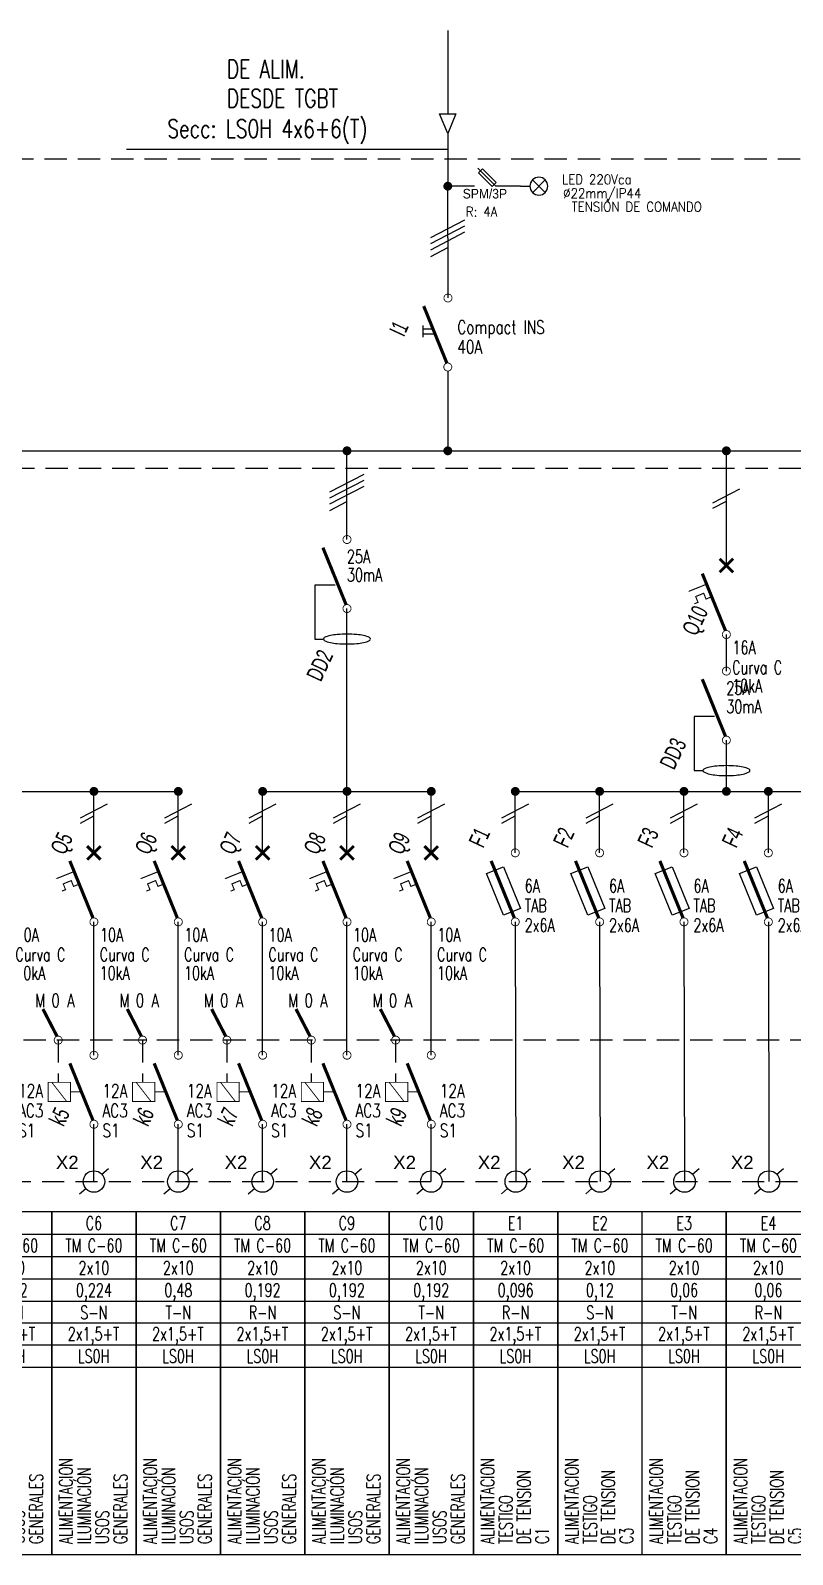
# Model space of a CAD drawing. Header units: millimetres. Extents: x 268.5 to 336.2, y -32.8 to -15.6.
# Drawn here: x 277.63 to 286.2, y -32.78 to -15.65 of the extents above; entities that cross this region are included whole.
import ezdxf
from ezdxf.enums import TextEntityAlignment as Align

# ---------------------------------------------------------------- set-up
doc = ezdxf.new("R2010")
doc.units = ezdxf.units.MM
doc.set_wipeout_variables(frame=1)
doc.linetypes.add('HIDDEN', pattern=[0.375, 0.25, -0.125])
doc.linetypes.add('PHANTOM', pattern=[63.5, 31.75, -6.35, 6.35, -6.35, 6.35, -6.35])
doc.layers.add('0-IE-UNIFILAR', color=7, linetype='Continuous', lineweight=13)
for name, color, linetype in [('IE-UN-BARRAS', 14, 'Continuous'), ('IE-UN-COMANDO', 11, 'HIDDEN'), ('IE-UN-CONDUCTOR', 14, 'Continuous'), ('IE-UN-INSTRUMENTOS', 171, 'Continuous'), ('IE-UN-INTERRUPTORES', 74, 'Continuous'), ('IE-UN-PAT', 10, 'Continuous'), ('IE-UN-RECUADRO', 24, 'HIDDEN'), ('IE-UN-TEXTOS', 154, 'Continuous'), ('INSTRUMENTOS', 171, 'Continuous')]:
    doc.layers.add(name, color=color, linetype=linetype)
doc.styles.add('ARIAL', font='arial.ttf')
doc.styles.add('COTAS', font='romans.shx', dxfattribs={"width": 0.7})
doc.styles.add('ROMAND', font='romans.shx', dxfattribs={"height": 0.003})
doc.styles.add('ROMANS', font='romans.shx')
doc.styles.get("Standard").update_dxf_attribs({"font": 'arial.ttf'})
doc.styles.add('UN-2016', font='romans.shx', dxfattribs={"width": 0.7, "height": 0.15})

# ---------------------------------------------------------------- blocks, each defined once
blk = doc.blocks.new('SPM')
at = {"layer": 'IE-UN-INSTRUMENTOS'}
for p, q in [((0.689, 0), (0.312, 0.376)), ((0.328, 0.28), (0.409, 0.361)), ((0.409, 0.361), (0.695, 0.075)), ((0.409, 0.361), (0.695, 0.075)), ((0.328, 0.28), (0.614, -0.006)), ((0.695, 0.075), (0.614, -0.006)), ((0.695, 0.075), (0.614, -0.006)), ((0.248, 0), (0, 0)), ((1.2, 0), (0.689, 0))]:
    blk.add_line(p, q, dxfattribs=at)
at = {"layer": 'IE-UN-INSTRUMENTOS', "style": 'ROMANS', "width": 0.9}
for tag, p in [('TIPO/POLO', (0.065, -0.316)), ('FUSE', (0.065, -0.631)), ('REG.', (0.051, -0.915))]:
    blk.add_attdef(tag, p, '', height=0.2, dxfattribs=at)
blk = doc.blocks.new('LAMPARASEÑALIZACION1')
at = {"layer": 'IE-UN-INSTRUMENTOS'}
for p, q in [((-0.515, 0.131), (-0.255, -0.132)), ((-0.515, -0.132), (-0.253, 0.131)), ((-0.515, -0.132), (-0.253, 0.131)), ((-0.515, 0.131), (-0.255, -0.132)), ((-0.385, 0), (-0.383, 0)), ((-0.385, 0), (-0.383, 0)), ((0, 0), (-0.198, 0))]:
    blk.add_line(p, q, dxfattribs=at)
blk.add_circle((-0.384, 0), 0.186, dxfattribs=at)
blk.add_circle((-0.384, 0), 0.186, dxfattribs=at)
at = {"layer": 'IE-UN-INSTRUMENTOS', "style": 'ROMANS', "width": 0.9}
for tag, p in [('TIPO', (-0.694, 0.341)), ('ALIMENT.', (-0.694, 0.041)), ('DIAM.', (-0.708, -0.247)), ('COLOR', (-0.708, -0.528))]:
    blk.add_attdef(tag, text='', height=0.2, dxfattribs=at).set_placement(p, align=Align.RIGHT)
blk = doc.blocks.new('COND-3P-N')
for p, q in [((-0.302, 0.001), (0.302, 0.316)), ((-0.302, -0.106), (0.302, 0.209)), ((-0.302, -0.214), (0.302, 0.101)), ((-0.302, -0.332), (0, -0.174))]:
    blk.add_line(p, q)
blk = doc.blocks.new('BORNES')
for points in [[(0.089, 0.082), (0.164, 0.147)], [(-0.162, -0.139), (-0.092, -0.078)]]:
    blk.add_lwpolyline(points)
blk.add_circle((0, 0), 0.121)
at = {"layer": 'IE-UN-INSTRUMENTOS'}
blk.add_attdef('BORNES', (-0.428, 0.14), '', height=0.15, dxfattribs=at)
blk = doc.blocks.new('SECC-BC-FUS')
at = {"const_width": 0.00933}
for points in [[(-0.045, 0.821, 1), (0.045, 0.821, 1)], [(-0.045, 0.045, 1), (0.045, 0.045, 1)]]:
    blk.add_lwpolyline(points, format="xyb", close=True, dxfattribs=at)
at = {"const_width": 0.0361}
blk.add_lwpolyline([(-0.01, 0.088), (-0.271, 0.73)], dxfattribs=at)
blk.add_lwpolyline([(0.058, 0.197), (-0.134, 0.119), (-0.324, 0.587), (-0.132, 0.665)], close=True)
at = {"style": 'COTAS', "width": 0.75}
for tag, p in [('CAPAC', (0.102, 0.376)), ('TIPO-FUS', (0.102, 0.155)), ('CALIBRE-FUS', (0.102, -0.067)), ('RUPTURA', (0.102, -0.289))]:
    blk.add_attdef(tag, p, '', height=0.15, dxfattribs=at)
blk = doc.blocks.new('COND-1P-N')
for p, q in [((-0.302, -0.082), (0.302, 0.232)), ((-0.302, -0.201), (0, -0.043))]:
    blk.add_line(p, q)
blk = doc.blocks.new('TM-DIN')
for points, const_width in [([(-0.076, 0.897), (0.076, 0.745)], 0.0333), ([(-0.076, 0.745), (0.076, 0.897)], 0.0333), ([(-0.01, 0.088), (-0.271, 0.73)], 0.0361), ([(-0.18, 0.464), (-0.229, 0.444), (-0.255, 0.509), (-0.345, 0.472), (-0.319, 0.407), (-0.36, 0.391)], 0.0125)]:
    blk.add_lwpolyline(points, dxfattribs=dict(const_width=const_width))
blk.add_lwpolyline([(-0.23, 0.608, 0.0125, 0.0125, 0), (-0.352, 0.559, 0.0624, 0, 0), (-0.431, 0.527, 0, 0, 0)], format="xyseb")
at = {"const_width": 0.00933}
blk.add_lwpolyline([(-0.045, 0.045, 1), (0.045, 0.045, 1)], format="xyb", close=True, dxfattribs=at)
at = {"style": 'UN-2016', "width": 0.7}
for tag, p in [('CAPAC', (0.068, -0.176)), ('CURVA', (0.065, -0.398)), ('CAPAC', (0.065, -0.605))]:
    blk.add_attdef(tag, p, '', height=0.15, dxfattribs=at)
blk = doc.blocks.new('SECCIONADOR')
at = {"const_width": 0.00933}
for points in [[(-0.043, 0.821, 1), (0.047, 0.821, 1)], [(-0.045, 0.045, 1), (0.045, 0.045, 1)]]:
    blk.add_lwpolyline(points, format="xyb", close=True, dxfattribs=at)
for points, const_width in [([(-0.01, 0.088), (-0.271, 0.73)], 0.0361), ([(-0.28, 0.378), (-0.28, 0.513)], 0.015), ([(-0.166, 0.473), (-0.28, 0.473)], 0.015), ([(-0.144, 0.418), (-0.28, 0.418)], 0.015)]:
    blk.add_lwpolyline(points, dxfattribs=dict(const_width=const_width))
at = {"layer": 'IE-UN-TEXTOS', "style": 'COTAS', "width": 0.75}
for tag, p in [('MODEL', (0.107, 0.418)), ('CAPAC', (0.107, 0.196))]:
    blk.add_attdef(tag, p, '', height=0.15, dxfattribs=at)
blk = doc.blocks.new('zw$F919')
blk.add_wipeout([(-0.092, 0), (0.092, 0), (0, -0.221)])
blk.add_lwpolyline([(0, 0), (0.092, 0), (0, -0.221), (-0.092, 0)], close=True)
blk = doc.blocks.new('CONTACTOR')
at = {"const_width": 0.00933}
for points in [[(-0.045, 0.821, 1), (0.045, 0.821, 1)], [(-0.045, 0.045, 1), (0.045, 0.045, 1)]]:
    blk.add_lwpolyline(points, format="xyb", close=True, dxfattribs=at)
for points, const_width in [([(-0.01, 0.088), (-0.271, 0.73)], 0.0361), ([(-0.472, 0.514), (-0.307, 0.302)], 0.0099), ([(-0.264, 0.409), (-0.14, 0.409)], 0.0099)]:
    blk.add_lwpolyline(points, dxfattribs=dict(const_width=const_width))
at = {"const_width": 0.0099}
blk.add_lwpolyline([(-0.264, 0.517), (-0.264, 0.302), (-0.514, 0.302), (-0.514, 0.517)], close=True, dxfattribs=at)
at = {"style": 'COTAS', "width": 0.75}
for tag, p in [('CAPAC', (0.096, 0.344)), ('CATEGORIA', (0.096, 0.123)), ('SERVICIO', (0.096, -0.099))]:
    blk.add_attdef(tag, p, '', height=0.15, dxfattribs=at)
blk = doc.blocks.new('INT-DIF')
for p, q in [((-0.363, 0.309), (-0.363, -0.298)), ((-0.132, 0.309), (-0.363, 0.309)), ((-0.363, -0.298), (-0.263, -0.298))]:
    blk.add_line(p, q)
at = {"const_width": 0.00933}
for points in [[(-0.045, 0.821, 1), (0.045, 0.821, 1)], [(-0.045, 0.045, 1), (0.045, 0.045, 1)]]:
    blk.add_lwpolyline(points, format="xyb", close=True, dxfattribs=at)
at = {"const_width": 0.0361}
blk.add_lwpolyline([(-0.01, 0.088), (-0.271, 0.73)], dxfattribs=at)
blk.add_lwpolyline([(0, -0.353, 0.021723), (0.109, -0.349, 0.030103), (0.187, -0.337, 0.065718), (0.255, -0.313, 0.282431), (0.265, -0.298, 0.282431), (0.255, -0.282, 0.065718), (0.187, -0.258, 0.030103), (0.109, -0.247, 0.021723), (0, -0.242, 0.021723), (-0.109, -0.247, 0.030103), (-0.187, -0.258, 0.065718), (-0.255, -0.282, 0.282431), (-0.265, -0.298, 0.282431), (-0.255, -0.313, 0.065718), (-0.187, -0.337, 0.030103), (-0.109, -0.349, 0.021723)], format="xyb", close=True)
at = {"style": 'UN-2016', "width": 0.7}
for tag, p in [('CAPAC', (0.106, 0.448)), ('REG', (0.106, 0.227))]:
    blk.add_attdef(tag, p, '', height=0.15, dxfattribs=at)
blk = doc.blocks.new('PLANILLA-UNI')
blk.add_lwpolyline([(-0.85, -0.422), (-0.85, -7.322), (0.85, -7.322), (0.85, -0.422)], close=True)
for points in [[(-0.85, -0.872), (0.85, -0.872)], [(-0.85, -1.322), (0.85, -1.322)], [(-0.85, -1.772), (0.85, -1.772)], [(-0.85, -2.222), (0.85, -2.222)], [(-0.85, -2.655), (0.837, -2.655)], [(-0.85, -3.101), (0.837, -3.101)], [(-0.85, -3.548), (0.837, -3.548)]]:
    blk.add_lwpolyline(points)
at = {"style": 'ARIAL', "width": 0.7}
for tag, p in [('CIRCUITO', (0, -0.647)), ('PROTECCION', (0, -1.097)), ('CALIBRE', (0, -1.547)), ('POTENCIA', (0, -1.997)), ('FASES', (0, -2.447)), ('CABLE', (-0.006, -2.878)), ('FORMACIÓN', (-0.006, -3.325))]:
    blk.add_attdef(tag, text='', height=0.25, dxfattribs=at).set_placement(p, align=Align.MIDDLE_CENTER)
for tag, p in [('FUNCION', (-0.43, -7.109)), ('DESTINO', (-0.064, -7.109)), ('DESTINO', (0.303, -7.109)), ('DESTINO', (0.669, -7.109))]:
    blk.add_attdef(tag, p, '', height=0.25, rotation=90, dxfattribs=at)
blk = doc.blocks.new('S-M-0-A')
at = {"const_width": 0.0361}
blk.add_lwpolyline([(-0.013, 0.042), (-0.172, 0.35)], dxfattribs=at)
at = {"const_width": 0.00933}
blk.add_lwpolyline([(-0.045, 0, 1), (0.045, 0, 1)], format="xyb", close=True, dxfattribs=at)
at = {"style": 'ROMAND', "width": 0.75}
for s, p in [('M', (-0.203, 0.37)), ('0', (-0.029, 0.37)), ('A', (0.142, 0.37))]:
    blk.add_text(s, height=0.15, dxfattribs=at).set_placement(p, align=Align.CENTER)

msp = doc.modelspace()

# ---------------------------------------------------------------- linework, layer by layer
at = {"layer": 'IE-UN-BARRAS'}
msp.add_lwpolyline([(269.925, -20.376), (295.675, -20.376)], dxfattribs=at)
at = {"layer": 'IE-UN-BARRAS', "ltscale": 5, "const_width": 0.05}
for points in [[(281.167, -20.376, 1), (281.217, -20.376, 1)], [(282.301, -20.376, 1), (282.351, -20.376, 1)], [(285.435, -20.376, 1), (285.485, -20.376, 1)], [(278.32, -24.204, 1), (278.37, -24.204, 1)], [(279.269, -24.204, 1), (279.319, -24.204, 1)], [(280.218, -24.204, 1), (280.268, -24.204, 1)], [(281.167, -24.204, 1), (281.217, -24.204, 1)], [(282.115, -24.204, 1), (282.165, -24.204, 1)]]:
    msp.add_lwpolyline(points, format="xyb", close=True, dxfattribs=at)
at = {"layer": 'IE-UN-COMANDO'}
for points in [[(296.928, -27), (272.021, -27), (272.021, -26.018)], [(277.943, -27), (277.943, -27.474)], [(278.892, -27), (278.892, -27.474)], [(279.841, -27), (279.841, -27.474)], [(280.79, -27), (280.79, -27.474)], [(281.739, -27), (281.739, -27.474)]]:
    msp.add_lwpolyline(points, dxfattribs=at)
at = {"layer": 'IE-UN-CONDUCTOR'}
for points in [[(282.326, -15.651), (282.326, -17.401)], [(282.326, -17.98), (282.326, -17.401)], [(282.494, -17.401), (282.326, -17.401)], [(282.326, -17.98), (282.328, -18.658)], [(282.326, -19.479), (282.326, -20.376)], [(281.192, -21.373), (281.192, -20.376)], [(285.46, -21.666), (285.46, -20.376)], [(281.192, -24.204), (281.192, -22.149)], [(285.46, -22.852), (285.46, -22.441)], [(285.46, -24.204), (285.46, -23.628)], [(274.55, -24.204), (279.299, -24.204)], [(278.345, -24.895), (278.345, -24.204)], [(279.294, -24.895), (279.294, -24.204)], [(280.243, -24.895), (280.243, -24.204)], [(280.243, -24.204), (282.14, -24.204)], [(281.192, -24.895), (281.192, -24.204)], [(282.14, -24.895), (282.14, -24.204)], [(283.085, -24.895), (283.085, -24.204)], [(283.085, -24.204), (287.835, -24.204)], [(284.034, -24.895), (284.034, -24.204)], [(284.983, -24.895), (284.983, -24.204)], [(285.932, -24.895), (285.932, -24.204)], [(278.345, -27.17), (278.345, -25.671)], [(279.294, -27.17), (279.294, -25.671)], [(280.243, -27.17), (280.243, -25.671)], [(281.192, -27.17), (281.192, -25.671)], [(282.14, -27.17), (282.14, -25.671)], [(283.085, -25.671), (283.091, -28.59)], [(284.034, -25.671), (284.04, -28.59)], [(284.983, -25.671), (284.989, -28.59)], [(285.932, -25.671), (285.938, -28.59)], [(278.345, -28.59), (278.345, -27.946)], [(279.294, -28.59), (279.294, -27.946)], [(280.243, -28.59), (280.243, -27.946)], [(281.192, -28.59), (281.192, -27.946)], [(282.14, -28.59), (282.14, -27.946)]]:
    msp.add_lwpolyline(points, dxfattribs=at)
at = {"layer": 'IE-UN-CONDUCTOR', "ltscale": 5, "const_width": 0.05}
for points in [[(282.301, -17.401, 1), (282.351, -17.401, 1)], [(283.06, -24.204, 1), (283.11, -24.204, 1)], [(284.009, -24.204, 1), (284.059, -24.204, 1)], [(284.958, -24.204, 1), (285.008, -24.204, 1)], [(285.435, -24.204, 1), (285.485, -24.204, 1)], [(285.907, -24.204, 1), (285.957, -24.204, 1)]]:
    msp.add_lwpolyline(points, format="xyb", close=True, dxfattribs=at)
at = {"layer": 'IE-UN-INSTRUMENTOS'}
msp.add_line((283.143, -17.401), (283.25, -17.401), dxfattribs=at)
at = {"layer": 'IE-UN-PAT', "linetype": 'HIDDEN'}
msp.add_lwpolyline([(269.925, -20.57), (336.165, -20.57)], dxfattribs=at)
at = {"layer": 'IE-UN-RECUADRO'}
msp.add_lwpolyline([(269.136, -28.59), (336.165, -28.59), (336.165, -17.099), (269.136, -17.099), (269.136, -28.59)], dxfattribs=at)
at = {"layer": 'IE-UN-TEXTOS'}
msp.add_lwpolyline([(282.326, -16.989), (278.711, -16.989)], dxfattribs=at)

# ---------------------------------------------------------------- block references
at = {"layer": 'IE-UN-INSTRUMENTOS'}
ref = msp.add_blockref('SPM', (282.494, -17.401), dxfattribs=dict(at, xscale=0.5407435447890522, yscale=0.5407435447890522, zscale=0.5407435447890522))
ref.add_attrib('FUSE', 'R: 4A', (282.529, -17.742), dxfattribs={"color": 0, "height": 0.1081, "style": 'ROMANS', "width": 0.9})
ref.add_attrib('TIPO/POLO', 'SPM/3P', dxfattribs={"color": 0, "height": 0.1081, "width": 0.9}).set_placement((282.494, -17.572), align=Align.BOTTOM_LEFT)
ref = msp.add_blockref('LAMPARASEÑALIZACION1', (283.143, -17.401), dxfattribs=dict(at, xscale=-0.5407435447890522, yscale=0.5407435447890522, zscale=0.5407435447890522))
ref.add_attrib('DIAM.', 'Ø22mm/IP44', dxfattribs={"layer": '0-IE-UNIFILAR', "color": 0, "height": 0.1081, "style": 'ROMANS', "width": 0.9}).set_placement((284.503, -17.534), align=Align.RIGHT)
ref.add_attrib('COLOR', 'TENSIÓN DE COMANDO', dxfattribs={"layer": '0-IE-UNIFILAR', "color": 0, "height": 0.10815, "style": 'ROMANS', "width": 0.9}).set_placement((285.184, -17.686), align=Align.RIGHT)
ref.add_attrib('ALIMENT.', 'LED 220Vca', dxfattribs={"layer": '0-IE-UNIFILAR', "color": 0, "height": 0.1081, "style": 'ROMANS', "width": 0.9}).set_placement((284.394, -17.379), align=Align.RIGHT)
for p in [(278.345, -28.59), (279.294, -28.59), (280.243, -28.59), (281.192, -28.59), (282.14, -28.59), (283.091, -28.59), (284.04, -28.59), (284.989, -28.59), (285.938, -28.59)]:
    msp.add_blockref('BORNES', p, dxfattribs=at).add_auto_attribs({'BORNES': 'X2'})
at = {"layer": 'IE-UN-INTERRUPTORES'}
for name, p, xscale, yscale, zscale in [('COND-3P-N', (282.326, -17.98), 0.6343777377756489, 0.6343777377756489, 0.6343777377756489), ('COND-3P-N', (281.192, -20.837), 0.6343777377756489, 0.6343777377756489, 0.6343777377756489), ('COND-1P-N', (285.46, -20.919), 0.5000000000000001, 0.5000000000000001, 0.5000000000000001), ('COND-1P-N', (278.345, -24.459), 0.5000000000000001, 0.5000000000000001, 0.5000000000000001), ('COND-1P-N', (279.294, -24.459), 0.5000000000000001, 0.5000000000000001, 0.5000000000000001), ('COND-1P-N', (280.243, -24.459), 0.5000000000000001, 0.5000000000000001, 0.5000000000000001), ('COND-1P-N', (281.192, -24.459), 0.5000000000000001, 0.5000000000000001, 0.5000000000000001), ('COND-1P-N', (282.14, -24.459), 0.5000000000000001, 0.5000000000000001, 0.5000000000000001), ('COND-1P-N', (283.085, -24.459), 0.5000000000000001, 0.5000000000000001, 0.5000000000000001), ('COND-1P-N', (284.034, -24.459), 0.5000000000000001, 0.5000000000000001, 0.5000000000000001), ('COND-1P-N', (284.983, -24.459), 0.5000000000000001, 0.5000000000000001, 0.5000000000000001), ('COND-1P-N', (285.932, -24.459), 0.5000000000000001, 0.5000000000000001, 0.5000000000000001)]:
    msp.add_blockref(name, p, dxfattribs=dict(at, xscale=xscale, yscale=yscale, zscale=zscale))
msp.add_blockref('SECCIONADOR', (282.326, -19.479), dxfattribs=at).add_auto_attribs({'MODEL': 'Compact INS', 'CAPAC': '40A'})
ref = msp.add_blockref('INT-DIF', (281.192, -22.194), dxfattribs=at)
ref.add_attrib('REG', '30mA', (281.192, -21.845), dxfattribs={"color": 154, "height": 0.15, "style": 'UN-2016', "width": 0.7})
ref.add_attrib('CAPAC', '25A', (281.192, -21.639), dxfattribs={"color": 154, "height": 0.15, "style": 'UN-2016', "width": 0.7})
ref = msp.add_blockref('TM-DIN', (285.46, -22.486), dxfattribs=at)
ref.add_attrib('CURVA', 'Curva C', (285.525, -22.885), dxfattribs={"layer": 'IE-UN-TEXTOS', "height": 0.15, "style": 'UN-2016', "width": 0.7})
ref.add_attrib('CAPAC', '16A', (285.528, -22.663), dxfattribs={"layer": 'IE-UN-TEXTOS', "height": 0.15, "style": 'UN-2016', "width": 0.7})
ref.add_attrib('CAPAC', '10kA', (285.525, -23.092), dxfattribs={"layer": 'IE-UN-TEXTOS', "height": 0.15, "style": 'UN-2016', "width": 0.7})
ref = msp.add_blockref('INT-DIF', (285.46, -23.673), dxfattribs=at)
ref.add_attrib('REG', '30mA', (285.46, -23.324), dxfattribs={"color": 154, "height": 0.15, "style": 'UN-2016', "width": 0.7})
ref.add_attrib('CAPAC', '25A', (285.46, -23.118), dxfattribs={"color": 154, "height": 0.15, "style": 'UN-2016', "width": 0.7})
ref = msp.add_blockref('TM-DIN', (277.396, -25.716), dxfattribs=at)
ref.add_attrib('CURVA', 'Curva C', (277.461, -26.114), dxfattribs={"layer": 'IE-UN-TEXTOS', "height": 0.15, "style": 'UN-2016', "width": 0.7})
ref.add_attrib('CAPAC', '10A', (277.464, -25.893), dxfattribs={"layer": 'IE-UN-TEXTOS', "height": 0.15, "style": 'UN-2016', "width": 0.7})
ref.add_attrib('CAPAC', '10kA', (277.461, -26.321), dxfattribs={"layer": 'IE-UN-TEXTOS', "height": 0.15, "style": 'UN-2016', "width": 0.7})
ref = msp.add_blockref('TM-DIN', (278.345, -25.716), dxfattribs=at)
ref.add_attrib('CURVA', 'Curva C', (278.41, -26.114), dxfattribs={"layer": 'IE-UN-TEXTOS', "height": 0.15, "style": 'UN-2016', "width": 0.7})
ref.add_attrib('CAPAC', '10A', (278.413, -25.893), dxfattribs={"layer": 'IE-UN-TEXTOS', "height": 0.15, "style": 'UN-2016', "width": 0.7})
ref.add_attrib('CAPAC', '10kA', (278.41, -26.321), dxfattribs={"layer": 'IE-UN-TEXTOS', "height": 0.15, "style": 'UN-2016', "width": 0.7})
ref = msp.add_blockref('TM-DIN', (279.294, -25.716), dxfattribs=at)
ref.add_attrib('CURVA', 'Curva C', (279.359, -26.114), dxfattribs={"layer": 'IE-UN-TEXTOS', "height": 0.15, "style": 'UN-2016', "width": 0.7})
ref.add_attrib('CAPAC', '10A', (279.362, -25.893), dxfattribs={"layer": 'IE-UN-TEXTOS', "height": 0.15, "style": 'UN-2016', "width": 0.7})
ref.add_attrib('CAPAC', '10kA', (279.359, -26.321), dxfattribs={"layer": 'IE-UN-TEXTOS', "height": 0.15, "style": 'UN-2016', "width": 0.7})
ref = msp.add_blockref('TM-DIN', (280.243, -25.716), dxfattribs=at)
ref.add_attrib('CURVA', 'Curva C', (280.308, -26.114), dxfattribs={"layer": 'IE-UN-TEXTOS', "height": 0.15, "style": 'UN-2016', "width": 0.7})
ref.add_attrib('CAPAC', '10A', (280.31, -25.893), dxfattribs={"layer": 'IE-UN-TEXTOS', "height": 0.15, "style": 'UN-2016', "width": 0.7})
ref.add_attrib('CAPAC', '10kA', (280.308, -26.321), dxfattribs={"layer": 'IE-UN-TEXTOS', "height": 0.15, "style": 'UN-2016', "width": 0.7})
ref = msp.add_blockref('TM-DIN', (281.192, -25.716), dxfattribs=at)
ref.add_attrib('CURVA', 'Curva C', (281.256, -26.114), dxfattribs={"layer": 'IE-UN-TEXTOS', "height": 0.15, "style": 'UN-2016', "width": 0.7})
ref.add_attrib('CAPAC', '10A', (281.259, -25.893), dxfattribs={"layer": 'IE-UN-TEXTOS', "height": 0.15, "style": 'UN-2016', "width": 0.7})
ref.add_attrib('CAPAC', '10kA', (281.256, -26.321), dxfattribs={"layer": 'IE-UN-TEXTOS', "height": 0.15, "style": 'UN-2016', "width": 0.7})
ref = msp.add_blockref('TM-DIN', (282.14, -25.716), dxfattribs=at)
ref.add_attrib('CURVA', 'Curva C', (282.205, -26.114), dxfattribs={"layer": 'IE-UN-TEXTOS', "height": 0.15, "style": 'UN-2016', "width": 0.7})
ref.add_attrib('CAPAC', '10A', (282.208, -25.893), dxfattribs={"layer": 'IE-UN-TEXTOS', "height": 0.15, "style": 'UN-2016', "width": 0.7})
ref.add_attrib('CAPAC', '10kA', (282.205, -26.321), dxfattribs={"layer": 'IE-UN-TEXTOS', "height": 0.15, "style": 'UN-2016', "width": 0.7})
ref = msp.add_blockref('SECC-BC-FUS', (283.085, -25.716), dxfattribs=at)
ref.add_attrib('CALIBRE-FUS', '2x6A', (283.191, -25.784), dxfattribs={"color": 154, "height": 0.15, "style": 'UN-2016', "width": 0.7})
ref.add_attrib('TIPO-FUS', 'TAB', (283.191, -25.562), dxfattribs={"color": 154, "height": 0.15, "style": 'UN-2016', "width": 0.7})
ref.add_attrib('CAPAC', '6A', (283.191, -25.341), dxfattribs={"color": 154, "height": 0.15, "style": 'UN-2016', "width": 0.7})
ref = msp.add_blockref('SECC-BC-FUS', (284.034, -25.716), dxfattribs=at)
ref.add_attrib('CALIBRE-FUS', '2x6A', (284.14, -25.784), dxfattribs={"color": 154, "height": 0.15, "style": 'UN-2016', "width": 0.7})
ref.add_attrib('TIPO-FUS', 'TAB', (284.14, -25.562), dxfattribs={"color": 154, "height": 0.15, "style": 'UN-2016', "width": 0.7})
ref.add_attrib('CAPAC', '6A', (284.14, -25.341), dxfattribs={"color": 154, "height": 0.15, "style": 'UN-2016', "width": 0.7})
ref = msp.add_blockref('SECC-BC-FUS', (284.983, -25.716), dxfattribs=at)
ref.add_attrib('CALIBRE-FUS', '2x6A', (285.089, -25.784), dxfattribs={"color": 154, "height": 0.15, "style": 'UN-2016', "width": 0.7})
ref.add_attrib('TIPO-FUS', 'TAB', (285.089, -25.562), dxfattribs={"color": 154, "height": 0.15, "style": 'UN-2016', "width": 0.7})
ref.add_attrib('CAPAC', '6A', (285.089, -25.341), dxfattribs={"color": 154, "height": 0.15, "style": 'UN-2016', "width": 0.7})
ref = msp.add_blockref('SECC-BC-FUS', (285.932, -25.716), dxfattribs=at)
ref.add_attrib('CALIBRE-FUS', '2x6A', (286.037, -25.784), dxfattribs={"color": 154, "height": 0.15, "style": 'UN-2016', "width": 0.7})
ref.add_attrib('TIPO-FUS', 'TAB', (286.037, -25.562), dxfattribs={"color": 154, "height": 0.15, "style": 'UN-2016', "width": 0.7})
ref.add_attrib('CAPAC', '6A', (286.037, -25.341), dxfattribs={"color": 154, "height": 0.15, "style": 'UN-2016', "width": 0.7})
for p in [(277.943, -27), (278.892, -27), (279.841, -27), (280.79, -27), (281.739, -27)]:
    msp.add_blockref('S-M-0-A', p, dxfattribs=at)
ref = msp.add_blockref('CONTACTOR', (277.396, -27.991), dxfattribs=at)
ref.add_attrib('CAPAC', '12A', (277.492, -27.646), dxfattribs={"layer": 'IE-UN-TEXTOS', "height": 0.15, "style": 'COTAS', "width": 0.75})
ref.add_attrib('CATEGORIA', 'AC3', (277.492, -27.868), dxfattribs={"layer": 'IE-UN-TEXTOS', "height": 0.15, "style": 'COTAS', "width": 0.75})
ref.add_attrib('SERVICIO', 'S1', (277.492, -28.09), dxfattribs={"layer": 'IE-UN-TEXTOS', "height": 0.15, "style": 'COTAS', "width": 0.75})
ref = msp.add_blockref('CONTACTOR', (278.345, -27.991), dxfattribs=at)
ref.add_attrib('CAPAC', '12A', (278.441, -27.646), dxfattribs={"layer": 'IE-UN-TEXTOS', "height": 0.15, "style": 'COTAS', "width": 0.75})
ref.add_attrib('CATEGORIA', 'AC3', (278.441, -27.868), dxfattribs={"layer": 'IE-UN-TEXTOS', "height": 0.15, "style": 'COTAS', "width": 0.75})
ref.add_attrib('SERVICIO', 'S1', (278.441, -28.09), dxfattribs={"layer": 'IE-UN-TEXTOS', "height": 0.15, "style": 'COTAS', "width": 0.75})
ref = msp.add_blockref('CONTACTOR', (279.294, -27.991), dxfattribs=at)
ref.add_attrib('CAPAC', '12A', (279.39, -27.646), dxfattribs={"layer": 'IE-UN-TEXTOS', "height": 0.15, "style": 'COTAS', "width": 0.75})
ref.add_attrib('CATEGORIA', 'AC3', (279.39, -27.868), dxfattribs={"layer": 'IE-UN-TEXTOS', "height": 0.15, "style": 'COTAS', "width": 0.75})
ref.add_attrib('SERVICIO', 'S1', (279.39, -28.09), dxfattribs={"layer": 'IE-UN-TEXTOS', "height": 0.15, "style": 'COTAS', "width": 0.75})
ref = msp.add_blockref('CONTACTOR', (280.243, -27.991), dxfattribs=at)
ref.add_attrib('CAPAC', '12A', (280.339, -27.646), dxfattribs={"layer": 'IE-UN-TEXTOS', "height": 0.15, "style": 'COTAS', "width": 0.75})
ref.add_attrib('CATEGORIA', 'AC3', (280.339, -27.868), dxfattribs={"layer": 'IE-UN-TEXTOS', "height": 0.15, "style": 'COTAS', "width": 0.75})
ref.add_attrib('SERVICIO', 'S1', (280.339, -28.09), dxfattribs={"layer": 'IE-UN-TEXTOS', "height": 0.15, "style": 'COTAS', "width": 0.75})
ref = msp.add_blockref('CONTACTOR', (281.192, -27.991), dxfattribs=at)
ref.add_attrib('CAPAC', '12A', (281.288, -27.646), dxfattribs={"layer": 'IE-UN-TEXTOS', "height": 0.15, "style": 'COTAS', "width": 0.75})
ref.add_attrib('CATEGORIA', 'AC3', (281.288, -27.868), dxfattribs={"layer": 'IE-UN-TEXTOS', "height": 0.15, "style": 'COTAS', "width": 0.75})
ref.add_attrib('SERVICIO', 'S1', (281.288, -28.09), dxfattribs={"layer": 'IE-UN-TEXTOS', "height": 0.15, "style": 'COTAS', "width": 0.75})
ref = msp.add_blockref('CONTACTOR', (282.14, -27.991), dxfattribs=at)
ref.add_attrib('CAPAC', '12A', (282.236, -27.646), dxfattribs={"layer": 'IE-UN-TEXTOS', "height": 0.15, "style": 'COTAS', "width": 0.75})
ref.add_attrib('CATEGORIA', 'AC3', (282.236, -27.868), dxfattribs={"layer": 'IE-UN-TEXTOS', "height": 0.15, "style": 'COTAS', "width": 0.75})
ref.add_attrib('SERVICIO', 'S1', (282.236, -28.09), dxfattribs={"layer": 'IE-UN-TEXTOS', "height": 0.15, "style": 'COTAS', "width": 0.75})
at = {"layer": 'IE-UN-TEXTOS'}
ref = msp.add_blockref('PLANILLA-UNI', (277.396, -28.696), dxfattribs=dict(at, xscale=0.5581000000000002, yscale=0.5581000000000002, zscale=0.5581000000000002))
ref.add_attrib('CIRCUITO', 'C5', dxfattribs={"height": 0.15, "style": 'COTAS', "width": 0.7}).set_placement((277.396, -29.057), align=Align.MIDDLE_CENTER)
ref.add_attrib('PROTECCION', 'TM C-60', dxfattribs={"height": 0.15, "style": 'COTAS', "width": 0.7}).set_placement((277.396, -29.308), align=Align.MIDDLE_CENTER)
ref.add_attrib('CALIBRE', '2x10', dxfattribs={"height": 0.15, "style": 'COTAS', "width": 0.7}).set_placement((277.396, -29.559), align=Align.MIDDLE_CENTER)
ref.add_attrib('POTENCIA', '0,352', dxfattribs={"height": 0.15, "style": 'COTAS', "width": 0.7}).set_placement((277.396, -29.81), align=Align.MIDDLE_CENTER)
ref.add_attrib('FASES', 'R-N', dxfattribs={"height": 0.15, "style": 'COTAS', "width": 0.7}).set_placement((277.396, -30.062), align=Align.MIDDLE_CENTER)
ref.add_attrib('CABLE', '2x1,5+T', dxfattribs={"height": 0.15, "style": 'COTAS', "width": 0.7}).set_placement((277.393, -30.302), align=Align.MIDDLE_CENTER)
ref.add_attrib('FORMACIÓN', 'LS0H', dxfattribs={"height": 0.15, "style": 'COTAS', "width": 0.7}).set_placement((277.393, -30.552), align=Align.MIDDLE_CENTER)
ref.add_attrib('FUNCION', 'ALIMENTACION', (277.156, -32.664), dxfattribs={"height": 0.15, "rotation": 90, "style": 'COTAS', "width": 0.7})
ref.add_attrib('DESTINO', 'ILUMINACIÓN', (277.361, -32.664), dxfattribs={"height": 0.15, "rotation": 90, "style": 'COTAS', "width": 0.7})
ref.add_attrib('DESTINO', 'USOS', (277.565, -32.664), dxfattribs={"height": 0.15, "rotation": 90, "style": 'COTAS', "width": 0.7})
ref.add_attrib('DESTINO', 'GENERALES', (277.77, -32.664), dxfattribs={"height": 0.15, "rotation": 90, "style": 'COTAS', "width": 0.7})
ref = msp.add_blockref('PLANILLA-UNI', (278.345, -28.696), dxfattribs=dict(at, xscale=0.5581000000000002, yscale=0.5581000000000002, zscale=0.5581000000000002))
ref.add_attrib('CIRCUITO', 'C6', dxfattribs={"height": 0.15, "style": 'COTAS', "width": 0.7}).set_placement((278.345, -29.057), align=Align.MIDDLE_CENTER)
ref.add_attrib('PROTECCION', 'TM C-60', dxfattribs={"height": 0.15, "style": 'COTAS', "width": 0.7}).set_placement((278.345, -29.308), align=Align.MIDDLE_CENTER)
ref.add_attrib('CALIBRE', '2x10', dxfattribs={"height": 0.15, "style": 'COTAS', "width": 0.7}).set_placement((278.345, -29.559), align=Align.MIDDLE_CENTER)
ref.add_attrib('POTENCIA', '0,224', dxfattribs={"height": 0.15, "style": 'COTAS', "width": 0.7}).set_placement((278.345, -29.81), align=Align.MIDDLE_CENTER)
ref.add_attrib('FASES', 'S-N', dxfattribs={"height": 0.15, "style": 'COTAS', "width": 0.7}).set_placement((278.345, -30.062), align=Align.MIDDLE_CENTER)
ref.add_attrib('CABLE', '2x1,5+T', dxfattribs={"height": 0.15, "style": 'COTAS', "width": 0.7}).set_placement((278.341, -30.302), align=Align.MIDDLE_CENTER)
ref.add_attrib('FORMACIÓN', 'LS0H', dxfattribs={"height": 0.15, "style": 'COTAS', "width": 0.7}).set_placement((278.341, -30.552), align=Align.MIDDLE_CENTER)
ref.add_attrib('FUNCION', 'ALIMENTACION', (278.105, -32.664), dxfattribs={"height": 0.15, "rotation": 90, "style": 'COTAS', "width": 0.7})
ref.add_attrib('DESTINO', 'ILUMINACIÓN', (278.309, -32.664), dxfattribs={"height": 0.15, "rotation": 90, "style": 'COTAS', "width": 0.7})
ref.add_attrib('DESTINO', 'USOS', (278.514, -32.664), dxfattribs={"height": 0.15, "rotation": 90, "style": 'COTAS', "width": 0.7})
ref.add_attrib('DESTINO', 'GENERALES', (278.718, -32.664), dxfattribs={"height": 0.15, "rotation": 90, "style": 'COTAS', "width": 0.7})
ref = msp.add_blockref('PLANILLA-UNI', (279.294, -28.696), dxfattribs=dict(at, xscale=0.5581000000000002, yscale=0.5581000000000002, zscale=0.5581000000000002))
ref.add_attrib('CIRCUITO', 'C7', dxfattribs={"height": 0.15, "style": 'COTAS', "width": 0.7}).set_placement((279.294, -29.057), align=Align.MIDDLE_CENTER)
ref.add_attrib('PROTECCION', 'TM C-60', dxfattribs={"height": 0.15, "style": 'COTAS', "width": 0.7}).set_placement((279.294, -29.308), align=Align.MIDDLE_CENTER)
ref.add_attrib('CALIBRE', '2x10', dxfattribs={"height": 0.15, "style": 'COTAS', "width": 0.7}).set_placement((279.294, -29.559), align=Align.MIDDLE_CENTER)
ref.add_attrib('POTENCIA', '0,48', dxfattribs={"height": 0.15, "style": 'COTAS', "width": 0.7}).set_placement((279.294, -29.81), align=Align.MIDDLE_CENTER)
ref.add_attrib('FASES', 'T-N', dxfattribs={"height": 0.15, "style": 'COTAS', "width": 0.7}).set_placement((279.294, -30.062), align=Align.MIDDLE_CENTER)
ref.add_attrib('CABLE', '2x1,5+T', dxfattribs={"height": 0.15, "style": 'COTAS', "width": 0.7}).set_placement((279.29, -30.302), align=Align.MIDDLE_CENTER)
ref.add_attrib('FORMACIÓN', 'LS0H', dxfattribs={"height": 0.15, "style": 'COTAS', "width": 0.7}).set_placement((279.29, -30.552), align=Align.MIDDLE_CENTER)
ref.add_attrib('FUNCION', 'ALIMENTACION', (279.054, -32.664), dxfattribs={"height": 0.15, "rotation": 90, "style": 'COTAS', "width": 0.7})
ref.add_attrib('DESTINO', 'ILUMINACIÓN', (279.258, -32.664), dxfattribs={"height": 0.15, "rotation": 90, "style": 'COTAS', "width": 0.7})
ref.add_attrib('DESTINO', 'USOS', (279.463, -32.664), dxfattribs={"height": 0.15, "rotation": 90, "style": 'COTAS', "width": 0.7})
ref.add_attrib('DESTINO', 'GENERALES', (279.667, -32.664), dxfattribs={"height": 0.15, "rotation": 90, "style": 'COTAS', "width": 0.7})
ref = msp.add_blockref('PLANILLA-UNI', (280.242, -28.696), dxfattribs=dict(at, xscale=0.5581000000000002, yscale=0.5581000000000002, zscale=0.5581000000000002))
ref.add_attrib('CIRCUITO', 'C8', dxfattribs={"height": 0.15, "style": 'COTAS', "width": 0.7}).set_placement((280.242, -29.057), align=Align.MIDDLE_CENTER)
ref.add_attrib('PROTECCION', 'TM C-60', dxfattribs={"height": 0.15, "style": 'COTAS', "width": 0.7}).set_placement((280.242, -29.308), align=Align.MIDDLE_CENTER)
ref.add_attrib('CALIBRE', '2x10', dxfattribs={"height": 0.15, "style": 'COTAS', "width": 0.7}).set_placement((280.242, -29.559), align=Align.MIDDLE_CENTER)
ref.add_attrib('POTENCIA', '0,192', dxfattribs={"height": 0.15, "style": 'COTAS', "width": 0.7}).set_placement((280.242, -29.81), align=Align.MIDDLE_CENTER)
ref.add_attrib('FASES', 'R-N', dxfattribs={"height": 0.15, "style": 'COTAS', "width": 0.7}).set_placement((280.242, -30.062), align=Align.MIDDLE_CENTER)
ref.add_attrib('CABLE', '2x1,5+T', dxfattribs={"height": 0.15, "style": 'COTAS', "width": 0.7}).set_placement((280.239, -30.302), align=Align.MIDDLE_CENTER)
ref.add_attrib('FORMACIÓN', 'LS0H', dxfattribs={"height": 0.15, "style": 'COTAS', "width": 0.7}).set_placement((280.239, -30.552), align=Align.MIDDLE_CENTER)
ref.add_attrib('FUNCION', 'ALIMENTACION', (280.002, -32.664), dxfattribs={"height": 0.15, "rotation": 90, "style": 'COTAS', "width": 0.7})
ref.add_attrib('DESTINO', 'ILUMINACIÓN', (280.207, -32.664), dxfattribs={"height": 0.15, "rotation": 90, "style": 'COTAS', "width": 0.7})
ref.add_attrib('DESTINO', 'USOS', (280.411, -32.664), dxfattribs={"height": 0.15, "rotation": 90, "style": 'COTAS', "width": 0.7})
ref.add_attrib('DESTINO', 'GENERALES', (280.616, -32.664), dxfattribs={"height": 0.15, "rotation": 90, "style": 'COTAS', "width": 0.7})
ref = msp.add_blockref('PLANILLA-UNI', (281.191, -28.696), dxfattribs=dict(at, xscale=0.5581000000000002, yscale=0.5581000000000002, zscale=0.5581000000000002))
ref.add_attrib('CIRCUITO', 'C9', dxfattribs={"height": 0.15, "style": 'COTAS', "width": 0.7}).set_placement((281.191, -29.057), align=Align.MIDDLE_CENTER)
ref.add_attrib('PROTECCION', 'TM C-60', dxfattribs={"height": 0.15, "style": 'COTAS', "width": 0.7}).set_placement((281.191, -29.308), align=Align.MIDDLE_CENTER)
ref.add_attrib('CALIBRE', '2x10', dxfattribs={"height": 0.15, "style": 'COTAS', "width": 0.7}).set_placement((281.191, -29.559), align=Align.MIDDLE_CENTER)
ref.add_attrib('POTENCIA', '0,192', dxfattribs={"height": 0.15, "style": 'COTAS', "width": 0.7}).set_placement((281.191, -29.81), align=Align.MIDDLE_CENTER)
ref.add_attrib('FASES', 'S-N', dxfattribs={"height": 0.15, "style": 'COTAS', "width": 0.7}).set_placement((281.191, -30.062), align=Align.MIDDLE_CENTER)
ref.add_attrib('CABLE', '2x1,5+T', dxfattribs={"height": 0.15, "style": 'COTAS', "width": 0.7}).set_placement((281.188, -30.302), align=Align.MIDDLE_CENTER)
ref.add_attrib('FORMACIÓN', 'LS0H', dxfattribs={"height": 0.15, "style": 'COTAS', "width": 0.7}).set_placement((281.188, -30.552), align=Align.MIDDLE_CENTER)
ref.add_attrib('FUNCION', 'ALIMENTACION', (280.951, -32.664), dxfattribs={"height": 0.15, "rotation": 90, "style": 'COTAS', "width": 0.7})
ref.add_attrib('DESTINO', 'ILUMINACIÓN', (281.156, -32.664), dxfattribs={"height": 0.15, "rotation": 90, "style": 'COTAS', "width": 0.7})
ref.add_attrib('DESTINO', 'USOS', (281.36, -32.664), dxfattribs={"height": 0.15, "rotation": 90, "style": 'COTAS', "width": 0.7})
ref.add_attrib('DESTINO', 'GENERALES', (281.565, -32.664), dxfattribs={"height": 0.15, "rotation": 90, "style": 'COTAS', "width": 0.7})
ref = msp.add_blockref('PLANILLA-UNI', (282.14, -28.696), dxfattribs=dict(at, xscale=0.5581000000000002, yscale=0.5581000000000002, zscale=0.5581000000000002))
ref.add_attrib('CIRCUITO', 'C10', dxfattribs={"height": 0.15, "style": 'COTAS', "width": 0.7}).set_placement((282.14, -29.057), align=Align.MIDDLE_CENTER)
ref.add_attrib('PROTECCION', 'TM C-60', dxfattribs={"height": 0.15, "style": 'COTAS', "width": 0.7}).set_placement((282.14, -29.308), align=Align.MIDDLE_CENTER)
ref.add_attrib('CALIBRE', '2x10', dxfattribs={"height": 0.15, "style": 'COTAS', "width": 0.7}).set_placement((282.14, -29.559), align=Align.MIDDLE_CENTER)
ref.add_attrib('POTENCIA', '0,192', dxfattribs={"height": 0.15, "style": 'COTAS', "width": 0.7}).set_placement((282.14, -29.81), align=Align.MIDDLE_CENTER)
ref.add_attrib('FASES', 'T-N', dxfattribs={"height": 0.15, "style": 'COTAS', "width": 0.7}).set_placement((282.14, -30.062), align=Align.MIDDLE_CENTER)
ref.add_attrib('CABLE', '2x1,5+T', dxfattribs={"height": 0.15, "style": 'COTAS', "width": 0.7}).set_placement((282.136, -30.302), align=Align.MIDDLE_CENTER)
ref.add_attrib('FORMACIÓN', 'LS0H', dxfattribs={"height": 0.15, "style": 'COTAS', "width": 0.7}).set_placement((282.136, -30.552), align=Align.MIDDLE_CENTER)
ref.add_attrib('FUNCION', 'ALIMENTACION', (281.9, -32.664), dxfattribs={"height": 0.15, "rotation": 90, "style": 'COTAS', "width": 0.7})
ref.add_attrib('DESTINO', 'ILUMINACIÓN', (282.105, -32.664), dxfattribs={"height": 0.15, "rotation": 90, "style": 'COTAS', "width": 0.7})
ref.add_attrib('DESTINO', 'USOS', (282.309, -32.664), dxfattribs={"height": 0.15, "rotation": 90, "style": 'COTAS', "width": 0.7})
ref.add_attrib('DESTINO', 'GENERALES', (282.513, -32.664), dxfattribs={"height": 0.15, "rotation": 90, "style": 'COTAS', "width": 0.7})
ref = msp.add_blockref('PLANILLA-UNI', (283.089, -28.696), dxfattribs=dict(at, xscale=0.5581000000000002, yscale=0.5581000000000002, zscale=0.5581000000000002))
ref.add_attrib('CIRCUITO', 'E1', dxfattribs={"height": 0.15, "style": 'COTAS', "width": 0.7}).set_placement((283.089, -29.057), align=Align.MIDDLE_CENTER)
ref.add_attrib('PROTECCION', 'TM C-60', dxfattribs={"height": 0.15, "style": 'COTAS', "width": 0.7}).set_placement((283.089, -29.308), align=Align.MIDDLE_CENTER)
ref.add_attrib('CALIBRE', '2x10', dxfattribs={"height": 0.15, "style": 'COTAS', "width": 0.7}).set_placement((283.089, -29.559), align=Align.MIDDLE_CENTER)
ref.add_attrib('POTENCIA', '0,096', dxfattribs={"height": 0.15, "style": 'COTAS', "width": 0.7}).set_placement((283.089, -29.81), align=Align.MIDDLE_CENTER)
ref.add_attrib('FASES', 'R-N', dxfattribs={"height": 0.15, "style": 'COTAS', "width": 0.7}).set_placement((283.089, -30.062), align=Align.MIDDLE_CENTER)
ref.add_attrib('CABLE', '2x1,5+T', dxfattribs={"height": 0.15, "style": 'COTAS', "width": 0.7}).set_placement((283.085, -30.302), align=Align.MIDDLE_CENTER)
ref.add_attrib('FORMACIÓN', 'LS0H', dxfattribs={"height": 0.15, "style": 'COTAS', "width": 0.7}).set_placement((283.085, -30.552), align=Align.MIDDLE_CENTER)
ref.add_attrib('FUNCION', 'ALIMENTACION', (282.849, -32.664), dxfattribs={"height": 0.15, "rotation": 90, "style": 'COTAS', "width": 0.7})
ref.add_attrib('DESTINO', 'TESTIGO', (283.053, -32.664), dxfattribs={"height": 0.15, "rotation": 90, "style": 'COTAS', "width": 0.7})
ref.add_attrib('DESTINO', 'DE TENSION', (283.258, -32.664), dxfattribs={"height": 0.15, "rotation": 90, "style": 'COTAS', "width": 0.7})
ref.add_attrib('DESTINO', 'C1', (283.462, -32.664), dxfattribs={"height": 0.15, "rotation": 90, "style": 'COTAS', "width": 0.7})
ref = msp.add_blockref('PLANILLA-UNI', (284.037, -28.696), dxfattribs=dict(at, xscale=0.5581000000000002, yscale=0.5581000000000002, zscale=0.5581000000000002))
ref.add_attrib('CIRCUITO', 'E2', dxfattribs={"height": 0.15, "style": 'COTAS', "width": 0.7}).set_placement((284.037, -29.057), align=Align.MIDDLE_CENTER)
ref.add_attrib('PROTECCION', 'TM C-60', dxfattribs={"height": 0.15, "style": 'COTAS', "width": 0.7}).set_placement((284.037, -29.308), align=Align.MIDDLE_CENTER)
ref.add_attrib('CALIBRE', '2x10', dxfattribs={"height": 0.15, "style": 'COTAS', "width": 0.7}).set_placement((284.037, -29.559), align=Align.MIDDLE_CENTER)
ref.add_attrib('POTENCIA', '0,12', dxfattribs={"height": 0.15, "style": 'COTAS', "width": 0.7}).set_placement((284.037, -29.81), align=Align.MIDDLE_CENTER)
ref.add_attrib('FASES', 'S-N', dxfattribs={"height": 0.15, "style": 'COTAS', "width": 0.7}).set_placement((284.037, -30.062), align=Align.MIDDLE_CENTER)
ref.add_attrib('CABLE', '2x1,5+T', dxfattribs={"height": 0.15, "style": 'COTAS', "width": 0.7}).set_placement((284.033, -30.302), align=Align.MIDDLE_CENTER)
ref.add_attrib('FORMACIÓN', 'LS0H', dxfattribs={"height": 0.15, "style": 'COTAS', "width": 0.7}).set_placement((284.033, -30.552), align=Align.MIDDLE_CENTER)
ref.add_attrib('FUNCION', 'ALIMENTACION', (283.797, -32.664), dxfattribs={"height": 0.15, "rotation": 90, "style": 'COTAS', "width": 0.7})
ref.add_attrib('DESTINO', 'TESTIGO', (284.001, -32.664), dxfattribs={"height": 0.15, "rotation": 90, "style": 'COTAS', "width": 0.7})
ref.add_attrib('DESTINO', 'DE TENSION', (284.206, -32.664), dxfattribs={"height": 0.15, "rotation": 90, "style": 'COTAS', "width": 0.7})
ref.add_attrib('DESTINO', 'C3', (284.41, -32.664), dxfattribs={"height": 0.15, "rotation": 90, "style": 'COTAS', "width": 0.7})
ref = msp.add_blockref('PLANILLA-UNI', (284.985, -28.696), dxfattribs=dict(at, xscale=0.5581000000000002, yscale=0.5581000000000002, zscale=0.5581000000000002))
ref.add_attrib('CIRCUITO', 'E3', dxfattribs={"height": 0.15, "style": 'COTAS', "width": 0.7}).set_placement((284.985, -29.057), align=Align.MIDDLE_CENTER)
ref.add_attrib('PROTECCION', 'TM C-60', dxfattribs={"height": 0.15, "style": 'COTAS', "width": 0.7}).set_placement((284.985, -29.308), align=Align.MIDDLE_CENTER)
ref.add_attrib('CALIBRE', '2x10', dxfattribs={"height": 0.15, "style": 'COTAS', "width": 0.7}).set_placement((284.985, -29.559), align=Align.MIDDLE_CENTER)
ref.add_attrib('POTENCIA', '0,06', dxfattribs={"height": 0.15, "style": 'COTAS', "width": 0.7}).set_placement((284.985, -29.81), align=Align.MIDDLE_CENTER)
ref.add_attrib('FASES', 'T-N', dxfattribs={"height": 0.15, "style": 'COTAS', "width": 0.7}).set_placement((284.985, -30.062), align=Align.MIDDLE_CENTER)
ref.add_attrib('CABLE', '2x1,5+T', dxfattribs={"height": 0.15, "style": 'COTAS', "width": 0.7}).set_placement((284.982, -30.302), align=Align.MIDDLE_CENTER)
ref.add_attrib('FORMACIÓN', 'LS0H', dxfattribs={"height": 0.15, "style": 'COTAS', "width": 0.7}).set_placement((284.982, -30.552), align=Align.MIDDLE_CENTER)
ref.add_attrib('FUNCION', 'ALIMENTACION', (284.745, -32.664), dxfattribs={"height": 0.15, "rotation": 90, "style": 'COTAS', "width": 0.7})
ref.add_attrib('DESTINO', 'TESTIGO', (284.95, -32.664), dxfattribs={"height": 0.15, "rotation": 90, "style": 'COTAS', "width": 0.7})
ref.add_attrib('DESTINO', 'DE TENSION', (285.154, -32.664), dxfattribs={"height": 0.15, "rotation": 90, "style": 'COTAS', "width": 0.7})
ref.add_attrib('DESTINO', 'C4', (285.358, -32.664), dxfattribs={"height": 0.15, "rotation": 90, "style": 'COTAS', "width": 0.7})
ref = msp.add_blockref('PLANILLA-UNI', (285.933, -28.696), dxfattribs=dict(at, xscale=0.5581000000000002, yscale=0.5581000000000002, zscale=0.5581000000000002))
ref.add_attrib('CIRCUITO', 'E4', dxfattribs={"height": 0.15, "style": 'COTAS', "width": 0.7}).set_placement((285.933, -29.057), align=Align.MIDDLE_CENTER)
ref.add_attrib('PROTECCION', 'TM C-60', dxfattribs={"height": 0.15, "style": 'COTAS', "width": 0.7}).set_placement((285.933, -29.308), align=Align.MIDDLE_CENTER)
ref.add_attrib('CALIBRE', '2x10', dxfattribs={"height": 0.15, "style": 'COTAS', "width": 0.7}).set_placement((285.933, -29.559), align=Align.MIDDLE_CENTER)
ref.add_attrib('POTENCIA', '0,06', dxfattribs={"height": 0.15, "style": 'COTAS', "width": 0.7}).set_placement((285.933, -29.81), align=Align.MIDDLE_CENTER)
ref.add_attrib('FASES', 'R-N', dxfattribs={"height": 0.15, "style": 'COTAS', "width": 0.7}).set_placement((285.933, -30.062), align=Align.MIDDLE_CENTER)
ref.add_attrib('CABLE', '2x1,5+T', dxfattribs={"height": 0.15, "style": 'COTAS', "width": 0.7}).set_placement((285.93, -30.302), align=Align.MIDDLE_CENTER)
ref.add_attrib('FORMACIÓN', 'LS0H', dxfattribs={"height": 0.15, "style": 'COTAS', "width": 0.7}).set_placement((285.93, -30.552), align=Align.MIDDLE_CENTER)
ref.add_attrib('FUNCION', 'ALIMENTACION', (285.693, -32.664), dxfattribs={"height": 0.15, "rotation": 90, "style": 'COTAS', "width": 0.7})
ref.add_attrib('DESTINO', 'TESTIGO', (285.898, -32.664), dxfattribs={"height": 0.15, "rotation": 90, "style": 'COTAS', "width": 0.7})
ref.add_attrib('DESTINO', 'DE TENSION', (286.102, -32.664), dxfattribs={"height": 0.15, "rotation": 90, "style": 'COTAS', "width": 0.7})
ref.add_attrib('DESTINO', 'C5', (286.307, -32.664), dxfattribs={"height": 0.15, "rotation": 90, "style": 'COTAS', "width": 0.7})

# ---------------------------------------------------------------- texts
at = {"layer": 'IE-UN-TEXTOS', "style": 'ROMAND', "width": 0.75}
for s, height, p in [('DE ALIM.', 0.2048, (279.841, -16.186)), ('DESDE TGBT', 0.2048, (279.841, -16.516)), ('Secc: LS0H 4x6+6(T) ', 0.20483, (279.171, -16.857))]:
    msp.add_text(s, height=height, dxfattribs=at).set_placement(p)
at = {"layer": 'INSTRUMENTOS', "linetype": 'PHANTOM', "width": 0.65}
for s, p in [('I1', (281.831, -19.105)), ('Q10', (285.124, -22.469)), ('DD2', (280.898, -22.982)), ('DD3', (284.872, -23.973)), ('Q5', (278.018, -24.93)), ('Q6', (278.967, -24.93)), ('Q7', (279.916, -24.93)), ('Q8', (280.865, -24.93)), ('Q9', (281.814, -24.93)), ('F1', (282.724, -24.851)), ('F2', (283.673, -24.851)), ('F3', (284.622, -24.851)), ('F4', (285.571, -24.851)), ('k5', (278.004, -27.981)), ('k7', (279.902, -27.981)), ('k6', (278.953, -27.981)), ('k8', (280.851, -27.981)), ('k9', (281.799, -27.981))]:
    msp.add_text(s, height=0.1877, rotation=425, dxfattribs=at).set_placement(p)

# ---------------------------------------------------------------- next in the draw order: block references
at = {"layer": 'IE-UN-CONDUCTOR'}
msp.add_blockref('zw$F919', (282.326, -16.589), dxfattribs=at)

doc.saveas('drawing.dxf')
